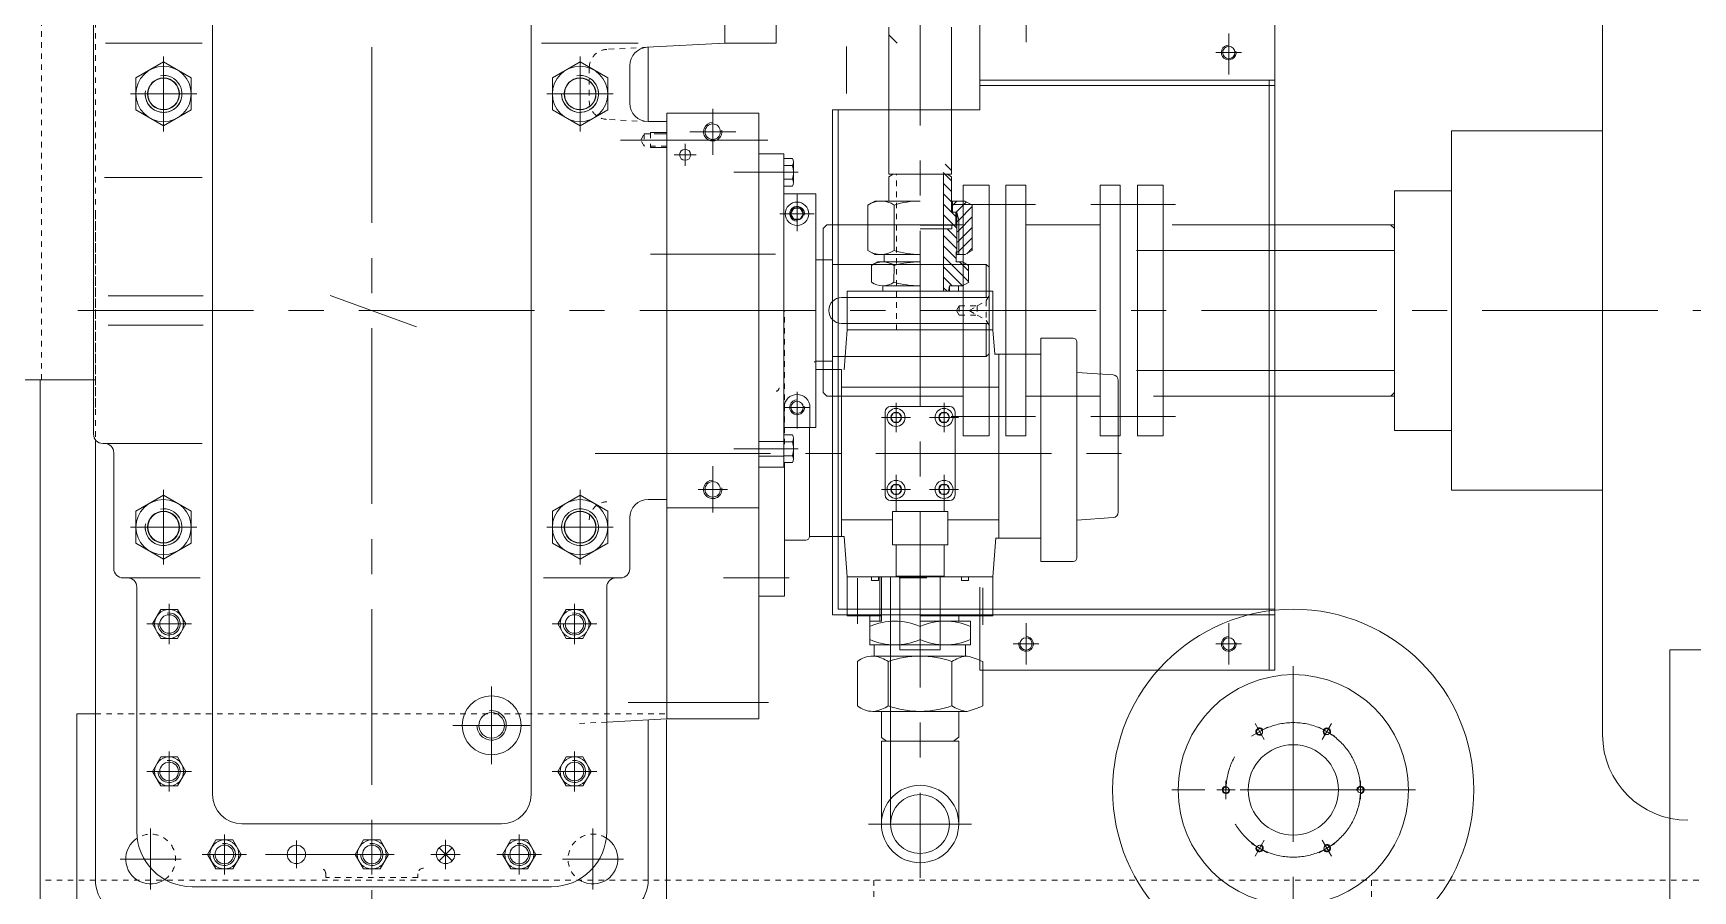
# Model space of a CAD drawing. Header units: inches. Extents: x 0 to 22015, y 0 to 16774.
# Drawn here: x 10572 to 11472, y 7124 to 7590 of the extents above; entities that cross this region are included whole.
import ezdxf

# ---------------------------------------------------------------- set-up
doc = ezdxf.new("R2010")
doc.units = ezdxf.units.IN
doc.header["$MEASUREMENT"] = 0
doc.linetypes.add('CENTER', pattern=[50.8, 31.75, -6.35, 6.35, -6.35])
doc.linetypes.add('EB_DASH', pattern=[6, 3, -3])
for name, color, linetype, lineweight in [('CAXA0', 7, 'Continuous', 5), ('CAXA1', 5, 'CENTER', 5), ('CAXA2', 6, 'EB_DASH', 5)]:
    doc.layers.add(name, color=color, linetype=linetype, lineweight=lineweight)

msp = doc.modelspace()

# ---------------------------------------------------------------- linework, layer by layer
at = {"layer": 'CAXA0', "color": 7, "linetype": 'Continuous', "lineweight": 5}
for p, q in [((10604.31, 7837.69), (10604.31, 7372.09)), ((10668.88, 7799.18), (10668.88, 7176.74)), ((10841.74, 7799.18), (10841.74, 7176.74)), ((10946.82, 7584.19), (10946.82, 7754.17)), ((10974.81, 7584.19), (10974.81, 7669.19)), ((11423.16, 7209.03), (11423.16, 7669.36)), ((11035.83, 7592.98), (11035.83, 7513.08)), ((11069.83, 7592.98), (11069.83, 7513.08)), ((11085.31, 7547.99), (11085.31, 7594.19)), ((11245.31, 7244.19), (11245.31, 7594.19)), ((10663.32, 7584.18), (10610.73, 7584.18)), ((10847.31, 7584.18), (10899.89, 7584.18)), ((10946.82, 7584.21), (10904.79, 7582.01)), ((10974.81, 7584.19), (10946.82, 7584.19)), ((11035.83, 7588.79), (11040.33, 7584.29)), ((10642.32, 7574), (10627.32, 7565.34)), ((10642.32, 7574), (10657.32, 7565.34)), ((10868.31, 7574), (10853.31, 7565.34)), ((10868.31, 7574), (10883.31, 7565.34)), ((10905.31, 7582.04), (10905.31, 7541.68)), ((10905.32, 7577.62), (10905.32, 7541.68)), ((10627.32, 7548.02), (10627.32, 7565.34)), ((10657.32, 7548.02), (10657.32, 7565.34)), ((10853.31, 7548.02), (10853.31, 7565.34)), ((10883.31, 7548.02), (10883.31, 7565.34)), ((10895.32, 7572.02), (10895.32, 7551.68)), ((11085.31, 7564.19), (11245.31, 7564.19)), ((11085.31, 7561.19), (11245.31, 7561.19)), ((11242.31, 7244.19), (11242.31, 7564.19)), ((10642.32, 7539.36), (10627.32, 7548.02)), ((10642.32, 7539.36), (10657.32, 7548.02)), ((10868.31, 7539.36), (10853.31, 7548.02)), ((10868.31, 7539.36), (10883.31, 7548.02)), ((11005.31, 7274.19), (11005.31, 7547.99)), ((11005.31, 7547.99), (11085.31, 7547.99)), ((11005.31, 7547.99), (11005.31, 7485.67)), ((11008.31, 7277.19), (11008.31, 7547.99)), ((10905.32, 7541.68), (10915.32, 7541.68)), ((10915.32, 7546.18), (10965.32, 7546.18)), ((10915.32, 7546.18), (10915.32, 7524.19)), ((10915.32, 7546.18), (10915.32, 7218.29)), ((10965.32, 7348.68), (10965.32, 7546.18)), ((10915.32, 7535.68), (10906.56, 7535.68)), ((11341.18, 7536.69), (11423.16, 7536.69)), ((11341.18, 7536.69), (11341.18, 7341.69)), ((10906.56, 7527.68), (10915.32, 7527.68)), ((10915.32, 7524.19), (10915.32, 7464.18)), ((10965.32, 7524.18), (10978.82, 7524.18)), ((10978.82, 7354.17), (10978.82, 7524.18)), ((10983.52, 7521.69), (10978.82, 7521.69)), ((10984.12, 7519.81), (10984.12, 7508.55)), ((10663.32, 7511.28), (10610.25, 7511.28)), ((10983.52, 7517.94), (10978.82, 7517.94)), ((11069.83, 7513.08), (11035.83, 7513.08)), ((11035.87, 7511.74), (11035.86, 7498.59)), ((11038.21, 7513.09), (11035.87, 7511.74)), ((11065.38, 7513.98), (11069.87, 7509.49)), ((11065.51, 7449.68), (11065.51, 7513.08)), ((11066.38, 7518.64), (11069.88, 7515.14)), ((11067.52, 7513.08), (11069.88, 7511.72)), ((11069.87, 7511.72), (11069.85, 7492.56)), ((10983.52, 7510.43), (10978.82, 7510.43)), ((10983.52, 7506.68), (10978.82, 7506.68)), ((10996.31, 7502.57), (10978.82, 7502.57)), ((10996.31, 7375.78), (10996.31, 7502.57)), ((11065.38, 7508.33), (11069.86, 7503.84)), ((11065.38, 7502.67), (11069.86, 7498.19)), ((11076.27, 7507.17), (11076.27, 7371.19)), ((11090.27, 7507.17), (11076.27, 7507.17)), ((11090.27, 7507.19), (11090.27, 7371.19)), ((11110.27, 7507.17), (11099.27, 7507.17)), ((11099.27, 7507.17), (11099.27, 7371.19)), ((11110.27, 7507.17), (11110.27, 7371.19)), ((11150.47, 7507.17), (11150.47, 7371.19)), ((11161.47, 7507.17), (11150.47, 7507.17)), ((11161.47, 7507.17), (11161.47, 7371.19)), ((11170.72, 7507.19), (11170.72, 7371.19)), ((11170.72, 7507.17), (11184.72, 7507.17)), ((11184.72, 7507.17), (11184.72, 7371.19)), ((11310.32, 7504.19), (11341.18, 7504.19)), ((11310.32, 7374.19), (11310.32, 7504.19)), ((10982.6, 7491.68), (10984.33, 7494.68)), ((10987.79, 7494.68), (10984.33, 7494.68)), ((10989.53, 7491.68), (10987.79, 7494.68)), ((11024.56, 7496.42), (11024.53, 7471.79)), ((11024.56, 7496.42), (11024.53, 7471.79)), ((11028.35, 7498.6), (11024.56, 7496.42)), ((11028.35, 7498.6), (11024.56, 7496.42)), ((11052.86, 7498.58), (11028.35, 7498.6)), ((11052.86, 7498.58), (11028.35, 7498.6)), ((11038.71, 7496.4), (11038.68, 7471.78)), ((11038.71, 7496.4), (11038.68, 7471.78)), ((11065.38, 7497.01), (11072.15, 7490.24)), ((11077.37, 7498.56), (11069.86, 7498.56)), ((11077.37, 7498.56), (11069.86, 7498.56)), ((11070.36, 7498.56), (11070.35, 7492.56)), ((11070.36, 7498.56), (11070.35, 7492.56)), ((11072.77, 7498.56), (11070.36, 7496.15)), ((11072.77, 7498.56), (11070.36, 7496.15)), ((11078.04, 7498.17), (11072.42, 7492.56)), ((11078.04, 7498.17), (11072.42, 7492.56)), ((11081.15, 7495.63), (11073.8, 7488.28)), ((11081.15, 7495.63), (11073.8, 7488.28)), ((11077.37, 7498.56), (11081.16, 7496.37)), ((11077.37, 7498.56), (11081.16, 7496.37)), ((11081.16, 7496.37), (11081.13, 7471.74)), ((11081.16, 7496.37), (11081.13, 7471.74)), ((10982.6, 7491.68), (10984.33, 7488.68)), ((10982.6, 7491.68), (10984.33, 7488.68)), ((10987.79, 7488.68), (10984.33, 7488.68)), ((10989.53, 7491.68), (10987.79, 7488.68)), ((11002.26, 7485.67), (11000.26, 7483.67)), ((11000.26, 7394.69), (11000.26, 7483.67)), ((11076.27, 7485.67), (11002.26, 7485.67)), ((11072.85, 7485.56), (11052.85, 7485.58)), ((11072.85, 7485.56), (11052.85, 7485.58)), ((11065.38, 7491.36), (11071.17, 7485.56)), ((11065.38, 7485.7), (11065.51, 7485.57)), ((11072.85, 7492.56), (11069.85, 7492.56)), ((11072.85, 7492.56), (11069.85, 7492.56)), ((11070.1, 7485.56), (11070.09, 7483.46)), ((11070.1, 7485.56), (11070.09, 7483.46)), ((11071.17, 7485.56), (11072.84, 7483.89)), ((11072.15, 7492.56), (11072.15, 7485.56)), ((11072.15, 7492.56), (11072.15, 7485.56)), ((11072.85, 7492.56), (11072.83, 7469.56)), ((11072.85, 7492.56), (11072.83, 7469.56)), ((11073.85, 7488.06), (11072.85, 7492.56)), ((11073.85, 7488.06), (11072.85, 7492.56)), ((11073.8, 7488.28), (11072.85, 7487.33)), ((11073.8, 7488.28), (11072.85, 7487.33)), ((11073.85, 7488.06), (11073.83, 7469.35)), ((11073.85, 7488.06), (11073.83, 7469.35)), ((11081.15, 7489.97), (11073.84, 7482.68)), ((11081.15, 7489.97), (11073.84, 7482.68)), ((11081.14, 7484.31), (11073.84, 7477.02)), ((11081.14, 7484.31), (11073.84, 7477.02)), ((11150.47, 7485.67), (11110.27, 7485.67)), ((11310.32, 7485.68), (11189.57, 7485.68)), ((11310.17, 7483.68), (11308.17, 7485.68)), ((11310.32, 7395.94), (11310.32, 7483.68)), ((11070.09, 7483.46), (11052.84, 7483.48)), ((11070.09, 7483.46), (11052.84, 7483.48)), ((11065.38, 7480.04), (11072.83, 7472.58)), ((11067.61, 7483.47), (11072.84, 7478.24)), ((11073.84, 7482.68), (11072.84, 7481.68)), ((11073.84, 7482.68), (11072.84, 7481.68)), ((11073.84, 7477.02), (11072.84, 7476.02)), ((11073.84, 7477.02), (11072.84, 7476.02)), ((11081.14, 7478.66), (11073.83, 7471.36)), ((11081.14, 7478.66), (11073.83, 7471.36)), ((10996.31, 7466.69), (11005.31, 7466.69)), ((11028.32, 7469.6), (11024.53, 7471.79)), ((11028.32, 7469.6), (11024.53, 7471.79)), ((11029.83, 7465.6), (11026.53, 7463.7)), ((11029.83, 7465.6), (11026.53, 7463.7)), ((11028.32, 7469.6), (11052.83, 7469.58)), ((11028.32, 7469.6), (11052.83, 7469.58)), ((11029.83, 7465.6), (11052.83, 7465.58)), ((11029.83, 7465.6), (11052.83, 7465.58)), ((11033.33, 7469.6), (11033.33, 7465.6)), ((11033.33, 7469.6), (11033.33, 7465.6)), ((11065.38, 7474.39), (11072.33, 7467.43)), ((11065.38, 7468.73), (11079.12, 7454.99)), ((11073.83, 7471.06), (11072.33, 7471.06)), ((11072.33, 7471.06), (11072.33, 7465.56)), ((11073.83, 7471.06), (11072.33, 7471.06)), ((11072.33, 7471.06), (11072.33, 7465.56)), ((11077.34, 7469.56), (11072.33, 7469.56)), ((11077.34, 7469.56), (11072.33, 7469.56)), ((11073.83, 7471.36), (11073.53, 7471.06)), ((11073.83, 7471.36), (11073.53, 7471.06)), ((11077.34, 7469.56), (11081.13, 7471.74)), ((11077.34, 7469.56), (11081.13, 7471.74)), ((11081.13, 7473), (11078.16, 7470.03)), ((11081.13, 7473), (11078.16, 7470.03)), ((11170.32, 7471.69), (11310.32, 7471.69)), ((11088.76, 7464.19), (11005.31, 7464.19)), ((11005.31, 7464.18), (11005.31, 7414.18)), ((11026.53, 7463.7), (11026.52, 7454.51)), ((11026.53, 7463.7), (11026.52, 7454.51)), ((11038.68, 7463.69), (11038.67, 7454.5)), ((11038.68, 7463.69), (11038.67, 7454.5)), ((11065.38, 7463.07), (11075.86, 7452.59)), ((11065.38, 7457.42), (11070.23, 7452.56)), ((11075.83, 7465.56), (11072.33, 7465.56)), ((11075.83, 7465.56), (11072.33, 7465.56)), ((11074.2, 7465.56), (11079.12, 7460.64)), ((11075.83, 7465.56), (11079.13, 7463.65)), ((11075.83, 7465.56), (11079.13, 7463.65)), ((11079.13, 7463.65), (11079.12, 7454.46)), ((11079.13, 7463.65), (11079.12, 7454.46)), ((11088.76, 7464.19), (11090.26, 7462.69)), ((11088.76, 7464.19), (11088.76, 7446.18)), ((11013.27, 7449.68), (11092.37, 7449.68)), ((11013.27, 7428.68), (11013.27, 7449.68)), ((11052.82, 7452.58), (11032.59, 7452.6)), ((11052.82, 7452.58), (11032.59, 7452.6)), ((11032.64, 7452.6), (11032.64, 7449.68)), ((11065.38, 7451.76), (11067.46, 7449.68)), ((11068.18, 7449.68), (11068.82, 7452.56)), ((11075.82, 7452.56), (11068.82, 7452.57)), ((11068.82, 7449.68), (11068.82, 7452.57)), ((11075.82, 7452.56), (11069.32, 7452.56)), ((11073.64, 7452.56), (11073.64, 7449.68)), ((11075.82, 7452.56), (11079.12, 7454.46)), ((11075.82, 7452.56), (11079.12, 7454.46)), ((11092.37, 7428.68), (11092.37, 7449.68)), ((10663.88, 7447.19), (10612.31, 7447.19)), ((11090.26, 7446.18), (11010.27, 7446.18)), ((10663.88, 7431.19), (10612.31, 7431.19)), ((11090.27, 7432.18), (11010.27, 7432.18)), ((11088.76, 7432.18), (11088.76, 7414.19)), ((11013.27, 7428.68), (11011.72, 7407.09)), ((11013.27, 7428.68), (11092.37, 7428.68)), ((11092.37, 7428.68), (11093.31, 7415.58)), ((11118.33, 7424.18), (11118.33, 7303.08)), ((11135.89, 7424.18), (11118.33, 7424.18)), ((11137.89, 7422.18), (11137.89, 7305.08)), ((10915.32, 7217.68), (10915.32, 7414.18)), ((10996.31, 7411.69), (11005.31, 7411.69)), ((11088.76, 7414.19), (11005.31, 7414.19)), ((11088.76, 7414.19), (11090.26, 7415.69)), ((11118.33, 7415.58), (11093.24, 7415.58)), ((11095.47, 7415.58), (11095.47, 7315.73)), ((11010.17, 7407.18), (11010.17, 7316.68)), ((11157.52, 7404.27), (11137.89, 7405.6)), ((11170.32, 7406.69), (11310.32, 7406.69)), ((10546.82, 7401.68), (10605.31, 7401.68)), ((10575.32, 7024.19), (10575.32, 7401.68)), ((11002.25, 7392.69), (11000.25, 7394.69)), ((11010.17, 7397.68), (11095.47, 7397.68)), ((11160.32, 7401.28), (11160.32, 7329.89)), ((11310.32, 7394.7), (11308.32, 7392.7)), ((10979.06, 7375.78), (10979.06, 7386.68)), ((10993.06, 7375.78), (10993.06, 7386.68)), ((11076.27, 7392.69), (11002.25, 7392.69)), ((11036.82, 7387.18), (11068.82, 7387.18)), ((11150.47, 7392.69), (11110.27, 7392.69)), ((11160.53, 7392.69), (11160.32, 7392.69)), ((11310.32, 7392.7), (11179.51, 7392.7)), ((10965.32, 7354.17), (10965.32, 7376.67)), ((10996.31, 7375.78), (10978.82, 7375.78)), ((10992.82, 7375.79), (10992.82, 7316.68)), ((10992.82, 7375.79), (10992.82, 7316.68)), ((11033.82, 7384.18), (11033.82, 7339.18)), ((11036.93, 7381.18), (11038.38, 7383.68)), ((11036.93, 7381.18), (11038.38, 7378.68)), ((11036.93, 7381.18), (11038.38, 7378.68)), ((11041.26, 7383.68), (11038.38, 7383.68)), ((11041.26, 7378.68), (11038.38, 7378.68)), ((11042.71, 7381.18), (11041.26, 7383.68)), ((11042.71, 7381.18), (11041.26, 7378.68)), ((11062.93, 7381.18), (11064.38, 7383.68)), ((11062.93, 7381.18), (11064.38, 7378.68)), ((11062.93, 7381.18), (11064.38, 7378.68)), ((11067.26, 7383.68), (11064.38, 7383.68)), ((11067.26, 7378.68), (11064.38, 7378.68)), ((11068.71, 7381.18), (11067.26, 7383.68)), ((11068.71, 7381.18), (11067.26, 7378.68)), ((11071.82, 7384.18), (11071.82, 7339.18)), ((10605.32, 7368.56), (10605.32, 7166.68)), ((10663.32, 7367.09), (10609.31, 7367.09)), ((10978.82, 7368.18), (10965.32, 7368.18)), ((10983.52, 7371.69), (10978.82, 7371.69)), ((10983.52, 7367.94), (10978.82, 7367.94)), ((10984.12, 7358.56), (10984.12, 7369.82)), ((11090.27, 7371.19), (11076.27, 7371.19)), ((11110.27, 7371.19), (11099.27, 7371.19)), ((11161.47, 7371.19), (11150.47, 7371.19)), ((11170.72, 7371.19), (11184.72, 7371.19)), ((11310.32, 7374.19), (11341.18, 7374.19)), ((10615.32, 7309.19), (10615.32, 7362.09)), ((10978.82, 7360.18), (10965.32, 7360.18)), ((10983.52, 7360.43), (10978.82, 7360.43)), ((10965.32, 7354.17), (10978.82, 7354.17)), ((10965.32, 7217.68), (10965.32, 7348.68)), ((10983.52, 7356.68), (10978.82, 7356.68)), ((10979.32, 7356.68), (10979.32, 7284.18)), ((11036.93, 7342.18), (11038.38, 7344.68)), ((11036.93, 7342.18), (11038.38, 7339.68)), ((11036.93, 7342.18), (11038.38, 7339.68)), ((11041.26, 7344.68), (11038.38, 7344.68)), ((11041.26, 7339.68), (11038.38, 7339.68)), ((11042.71, 7342.18), (11041.26, 7344.68)), ((11042.71, 7342.18), (11041.26, 7339.68)), ((11062.93, 7342.18), (11064.38, 7344.68)), ((11062.93, 7342.18), (11064.38, 7339.68)), ((11062.93, 7342.18), (11064.38, 7339.68)), ((11067.26, 7344.68), (11064.38, 7344.68)), ((11067.26, 7339.68), (11064.38, 7339.68)), ((11068.71, 7342.18), (11067.26, 7344.68)), ((11068.71, 7342.18), (11067.26, 7339.68)), ((11341.18, 7341.69), (11423.16, 7341.69)), ((10642.32, 7339.01), (10627.32, 7330.35)), ((10642.32, 7339.01), (10657.32, 7330.35)), ((10868.31, 7339.01), (10853.31, 7330.35)), ((10868.31, 7339.01), (10883.31, 7330.35)), ((10905.32, 7336.69), (10915.32, 7336.69)), ((10915.32, 7332.19), (10965.32, 7332.19)), ((11036.82, 7336.18), (11068.82, 7336.18)), ((11039.82, 7330.18), (11039.82, 7335.76)), ((11065.82, 7330.18), (11065.82, 7334.75)), ((10627.32, 7313.03), (10627.32, 7330.35)), ((10657.32, 7313.03), (10657.32, 7330.35)), ((10853.31, 7313.03), (10853.31, 7330.35)), ((10883.31, 7313.03), (10883.31, 7330.35)), ((10895.32, 7326.69), (10895.32, 7299.18)), ((11010.17, 7325.68), (11037.82, 7325.68)), ((11037.82, 7312.18), (11037.82, 7330.18)), ((11067.82, 7330.18), (11037.82, 7330.18)), ((11067.82, 7312.18), (11067.82, 7330.18)), ((11067.82, 7325.68), (11095.47, 7325.68)), ((11157.52, 7326.89), (11137.89, 7325.57)), ((10605.31, 7314.19), (10605.31, 7130.44)), ((10642.32, 7304.37), (10627.32, 7313.03)), ((10642.32, 7304.37), (10657.32, 7313.03)), ((10868.31, 7304.37), (10853.31, 7313.03)), ((10868.31, 7304.37), (10883.31, 7313.03)), ((10990.82, 7314.68), (10979.32, 7314.68)), ((10992.82, 7316.68), (11011.7, 7316.68)), ((11013.27, 7294.68), (11011.69, 7316.68)), ((11092.37, 7294.68), (11093.88, 7315.84)), ((11118.33, 7315.73), (11093.88, 7315.73)), ((10615.32, 7309.19), (10615.32, 7299.18)), ((11067.82, 7312.18), (11037.82, 7312.18)), ((11039.81, 7295.18), (11039.81, 7312.18)), ((11039.82, 7295.18), (11039.82, 7312.18)), ((11065.81, 7295.18), (11065.81, 7312.18)), ((11065.82, 7295.18), (11065.82, 7312.18)), ((11013.27, 7294.68), (11092.37, 7294.68)), ((11013.27, 7294.68), (11013.27, 7273.68)), ((11013.27, 7294.68), (11092.37, 7294.68)), ((11026.52, 7294.68), (11026.52, 7292.68)), ((11030.32, 7294.68), (11030.32, 7292.68)), ((11031, 7270.78), (11031, 7294.68)), ((11031.82, 7270.78), (11031.82, 7294.68)), ((11036.82, 7294.68), (11036.82, 7160.68)), ((11065.81, 7295.18), (11039.81, 7295.18)), ((11041.81, 7255.18), (11041.81, 7295.18)), ((11063.81, 7255.18), (11063.81, 7295.18)), ((11075.32, 7294.68), (11075.32, 7292.68)), ((11079.12, 7294.68), (11079.12, 7292.68)), ((11092.37, 7294.68), (11092.37, 7273.68)), ((11118.33, 7303.08), (11135.89, 7303.08)), ((10620.32, 7294.18), (10622.82, 7294.18)), ((10621.57, 7294.18), (10662.22, 7294.18)), ((10627.82, 7289.18), (10627.82, 7156.68)), ((10889.06, 7294.18), (10848.4, 7294.18)), ((10882.82, 7289.18), (10882.82, 7156.68)), ((10890.32, 7294.18), (10887.82, 7294.18)), ((11026.52, 7292.68), (11030.32, 7292.68)), ((11079.12, 7292.68), (11075.32, 7292.68)), ((11085.31, 7244.19), (11085.31, 7289.19)), ((10640.77, 7277.05), (10636.23, 7269.18)), ((10649.86, 7277.05), (10640.77, 7277.05)), ((10654.4, 7269.18), (10649.86, 7277.05)), ((10856.23, 7269.18), (10860.77, 7277.05)), ((10860.77, 7277.05), (10869.86, 7277.05)), ((10869.86, 7277.05), (10874.4, 7269.18)), ((10979.32, 7284.18), (10965.32, 7284.18)), ((11008.31, 7277.19), (11245.31, 7277.19)), ((10636.23, 7269.18), (10640.77, 7261.32)), ((10649.86, 7261.32), (10654.4, 7269.18)), ((10860.77, 7261.32), (10856.23, 7269.18)), ((10874.4, 7269.18), (10869.86, 7261.32)), ((11005.31, 7274.19), (11245.31, 7274.19)), ((11013.27, 7273.68), (11031.82, 7273.68)), ((11025.54, 7273.68), (11025.54, 7257.78)), ((11025.54, 7270.78), (11031.82, 7270.78)), ((11025.54, 7270.78), (11031.82, 7270.78)), ((11052.82, 7273.68), (11092.37, 7273.68)), ((11052.82, 7270.78), (11080.1, 7270.78)), ((11073.82, 7273.68), (11073.82, 7270.78)), ((11080.1, 7270.78), (11080.1, 7257.78)), ((10649.86, 7261.32), (10640.77, 7261.32)), ((10860.77, 7261.32), (10869.86, 7261.32)), ((11025.54, 7257.78), (11027.92, 7257.78)), ((11025.54, 7257.78), (11080.1, 7257.78)), ((11027.19, 7251.78), (11027.92, 7251.78)), ((11027.92, 7251.78), (11027.92, 7257.78)), ((11028.15, 7251.78), (11078.44, 7251.78)), ((11063.81, 7255.18), (11041.81, 7255.18)), ((11077.48, 7251.78), (11077.48, 7257.78)), ((11459.6, 7115.19), (11459.6, 7255.19)), ((12125.32, 7255.19), (11459.6, 7255.19)), ((11018.82, 7224.78), (11018.82, 7248.78)), ((11035.56, 7248.78), (11035.56, 7224.78)), ((11070.07, 7248.78), (11070.07, 7224.78)), ((11085.31, 7244.19), (11245.31, 7244.19)), ((11086.81, 7224.78), (11086.81, 7248.78)), ((10915.32, 7236.68), (10915.32, 7217.68)), ((10605.32, 7220.44), (10595.32, 7220.44)), ((10595.32, 7220.44), (10595.32, 7105.44)), ((10915.32, 7217.68), (10882.94, 7215.98)), ((10905.31, 7217.16), (10905.31, 7130.44)), ((10905.32, 7217.16), (10905.32, 7166.68)), ((10915.31, 7217.16), (10915.31, 7105.44)), ((10965.32, 7217.68), (10915.32, 7217.68)), ((11027.19, 7221.78), (11052.82, 7221.78)), ((11031.82, 7207.69), (11031.82, 7221.78)), ((11052.82, 7221.78), (11078.44, 7221.78)), ((11073.82, 7207.7), (11073.82, 7221.78)), ((11031.81, 7205.69), (11073.81, 7205.69)), ((11031.81, 7160.68), (11031.81, 7205.69)), ((11031.82, 7207.69), (11034.61, 7205.69)), ((11073.82, 7207.7), (11071.02, 7205.69)), ((11073.81, 7160.68), (11073.81, 7205.69)), ((10640.77, 7197.05), (10636.23, 7189.18)), ((10649.86, 7197.05), (10640.77, 7197.05)), ((10654.4, 7189.18), (10649.86, 7197.05)), ((10856.23, 7189.18), (10860.77, 7197.05)), ((10860.77, 7197.05), (10869.86, 7197.05)), ((10869.86, 7197.05), (10874.4, 7189.18)), ((10636.23, 7189.18), (10640.77, 7181.32)), ((10649.86, 7181.32), (10654.4, 7189.18)), ((10860.77, 7181.32), (10856.23, 7189.18)), ((10874.4, 7189.18), (10869.86, 7181.32)), ((10649.86, 7181.32), (10640.77, 7181.32)), ((10860.77, 7181.32), (10869.86, 7181.32)), ((10755.32, 7160.74), (10684.88, 7160.74)), ((10755.31, 7160.74), (10825.74, 7160.74)), ((10670.77, 7152.05), (10666.23, 7144.18)), ((10679.86, 7152.05), (10670.77, 7152.05)), ((10684.4, 7144.18), (10679.86, 7152.05)), ((10750.77, 7152.05), (10746.23, 7144.18)), ((10759.85, 7152.05), (10750.77, 7152.05)), ((10764.39, 7144.18), (10759.85, 7152.05)), ((10826.23, 7144.18), (10830.77, 7152.05)), ((10830.77, 7152.05), (10839.86, 7152.05)), ((10839.86, 7152.05), (10844.4, 7144.18)), ((10666.23, 7144.18), (10670.77, 7136.32)), ((10679.86, 7136.32), (10684.4, 7144.18)), ((10746.23, 7144.18), (10750.77, 7136.32)), ((10759.85, 7136.32), (10764.39, 7144.18)), ((10798.85, 7140.65), (10791.78, 7147.72)), ((10791.78, 7140.65), (10798.85, 7147.72)), ((10830.77, 7136.32), (10826.23, 7144.18)), ((10844.4, 7144.18), (10839.86, 7136.32)), ((10679.86, 7136.32), (10670.77, 7136.32)), ((10759.85, 7136.32), (10750.77, 7136.32)), ((10830.77, 7136.32), (10839.86, 7136.32)), ((10852.82, 7126.68), (10657.82, 7126.68))]:
    msp.add_line(p, q, dxfattribs=at)
for centre, radius in [((11220.31, 7579.19), 3.32), ((10642.32, 7556.68), 15), ((10642.32, 7556.68), 8.65), ((10642.32, 7556.68), 8.5), ((10868.31, 7556.68), 15), ((10868.32, 7556.68), 8.65), ((10868.31, 7556.68), 8.5), ((10940.32, 7536.18), 4.19), ((10925.32, 7523.68), 3), ((10986.06, 7491.68), 3.46), ((10986.06, 7491.68), 3.32), ((10986.06, 7386.68), 3.32), ((11039.82, 7381.18), 2.89), ((11065.82, 7381.18), 2.89), ((10940.32, 7342.19), 4.19), ((11039.82, 7342.18), 2.89), ((11065.82, 7342.18), 2.89), ((10642.32, 7321.69), 15), ((10868.31, 7321.69), 15), ((10642.32, 7321.69), 8.65), ((10642.32, 7321.69), 8.5), ((10868.32, 7321.69), 8.65), ((10868.31, 7321.69), 8.5), ((10645.32, 7269.18), 7.86), ((10865.32, 7269.18), 7.86), ((11255.32, 7179.19), 98), ((10645.32, 7269.18), 5.05), ((10865.32, 7269.18), 5.05), ((11110.31, 7258.38), 3.32), ((11220.31, 7258.38), 3.32), ((11255.32, 7179.19), 62.5), ((10820.32, 7214.19), 16), ((10820.32, 7214.19), 6.92), ((11237.07, 7210.8), 1.62), ((11273.57, 7210.8), 1.62), ((10645.32, 7189.18), 7.86), ((10865.32, 7189.18), 7.86), ((11255.32, 7179.19), 24.5), ((10645.32, 7189.18), 5.05), ((10865.32, 7189.18), 5.05), ((11052.81, 7160.68), 21), ((11218.82, 7179.19), 1.62), ((11291.82, 7179.19), 1.62), ((11052.81, 7160.68), 16), ((10675.32, 7144.18), 7.86), ((10755.31, 7144.18), 7.86), ((10835.32, 7144.18), 7.86), ((10675.32, 7144.18), 5.05), ((10714.42, 7144.18), 5), ((10755.32, 7144.18), 5.05), ((10795.32, 7144.18), 5), ((10835.32, 7144.18), 5.05), ((11237.07, 7147.58), 1.62), ((11273.57, 7147.58), 1.62)]:
    msp.add_circle(centre, radius, dxfattribs=at)
for centre, radius, start, end in [((11220.31, 7579.19), 4, 90, 10), ((10905.32, 7572.02), 10, 93, 180), ((10642.32, 7556.68), 10, 180, 100), ((10868.32, 7556.68), 10, 180, 100), ((10642.32, 7556.68), 10, 170, 0), ((10868.31, 7556.68), 10, 180, 10), ((10905.32, 7551.68), 10, 180, 270), ((10940.32, 7536.18), 5, 90, 10), ((10980.89, 7519.81), 3.23, 324.42999, 35.57001), ((10972.12, 7514.18), 12, 341.77609, 18.22391), ((10980.89, 7508.55), 3.23, 324.42999, 35.57001), ((10986.06, 7491.68), 6.36, 0, 180), ((10986.06, 7491.68), 4, 350, 270), ((11031.62, 7486.07), 12.53, 55.56432, 124.33281), ((11031.62, 7486.07), 12.53, 55.56432, 124.33281), ((11052.82, 7451.75), 46.83, 89.94857, 107.53652), ((11052.82, 7451.75), 46.83, 89.94857, 107.53652), ((10986.06, 7491.68), 6.36, 180, 0), ((11031.62, 7482.13), 12.53, 235.56432, 304.33281), ((11031.62, 7482.13), 12.53, 235.56432, 304.33281), ((11032.59, 7454.96), 10.64, 55.12338, 124.77375), ((11032.59, 7454.96), 10.64, 55.12338, 124.77375), ((11052.87, 7516.41), 46.83, 252.36061, 269.94857), ((11052.87, 7516.41), 46.83, 252.36061, 269.94857), ((11052.78, 7412.08), 53.5, 89.94857, 105.28574), ((11052.78, 7412.08), 53.5, 89.94857, 105.28574), ((11032.6, 7463.24), 10.64, 235.12338, 304.77375), ((11032.6, 7463.24), 10.64, 235.12338, 304.77375), ((11052.86, 7506.08), 53.5, 254.61139, 269.94857), ((11052.86, 7506.08), 53.5, 254.61139, 269.94857), ((11010.27, 7439.19), 7, 90, 270), ((11135.89, 7422.18), 2, 0, 90), ((11157.32, 7401.28), 3, 0, 86.13391), ((10986.06, 7386.68), 7, 0, 180), ((10986.06, 7386.68), 4, 90, 10), ((11036.82, 7384.18), 3, 90, 180), ((11039.82, 7381.18), 4.89, 0, 180), ((11065.82, 7381.18), 4.89, 0, 180), ((11068.82, 7384.18), 3, 0, 90), ((11039.82, 7381.18), 4.89, 180, 0), ((11065.82, 7381.18), 4.89, 180, 0), ((10609.31, 7372.09), 5, 180, 270), ((10610.32, 7362.09), 5, 0, 90), ((10980.9, 7369.82), 3.23, 324.42999, 35.57001), ((10972.12, 7364.19), 12, 341.77609, 18.22391), ((10980.9, 7358.56), 3.23, 324.42999, 35.57001), ((10940.32, 7342.19), 5, 90, 10), ((11039.82, 7342.18), 4.89, 0, 180), ((11039.82, 7342.18), 4.89, 180, 0), ((11065.82, 7342.18), 4.89, 0, 180), ((11065.82, 7342.18), 4.89, 180, 0), ((10642.32, 7321.69), 10, 180, 100), ((10868.32, 7321.69), 10, 260, 180), ((10905.32, 7326.69), 10, 90, 180), ((11036.82, 7339.18), 3, 180, 270), ((11068.82, 7339.18), 3, 270, 0), ((10642.32, 7321.69), 10, 170, 0), ((10868.31, 7321.69), 10, 180, 10), ((11157.32, 7329.89), 3, 273.86609, 360), ((10990.82, 7316.68), 2, 270, 0), ((10990.82, 7316.68), 2, 270, 0), ((11135.89, 7305.08), 2, 270, 0), ((10620.32, 7299.18), 5, 180, 270), ((10890.32, 7299.18), 5, 270, 0), ((10622.82, 7289.18), 5, 0, 90), ((10887.82, 7289.18), 5, 90, 180), ((10645.32, 7269.18), 6, 180, 100), ((10865.32, 7269.18), 6, 180, 100), ((11039.13, 7238.28), 32.51, 65.15721, 114.77441), ((11066.46, 7238.27), 32.51, 65.1914, 114.8086), ((11039.17, 7290.3), 32.51, 245.15721, 294.77441), ((11066.46, 7290.29), 32.51, 245.1914, 294.8086), ((11110.31, 7258.38), 4, 170, 90), ((11220.31, 7258.38), 4, 90, 10), ((11027.19, 7238.59), 13.19, 90, 129.41596), ((11023.65, 7230.02), 22.22, 57.59831, 78.32237), ((11052.81, 7200.69), 51.09, 90, 109.73161), ((11052.82, 7200.69), 51.09, 70.26839, 90), ((11081.98, 7230.02), 22.22, 101.67763, 122.40169), ((11064.79, 7200.52), 53.05, 65.47075, 75.08309), ((11027.19, 7234.97), 13.19, 230.58404, 270), ((11023.65, 7243.54), 22.22, 281.67763, 302.40169), ((11052.81, 7272.87), 51.09, 250.26839, 270), ((11052.82, 7272.87), 51.09, 270, 289.73161), ((11081.98, 7243.54), 22.22, 237.59831, 258.32237), ((11064.79, 7273.04), 53.05, 284.91691, 294.52925), ((10820.32, 7214.19), 8, 180, 100), ((11237.07, 7210.8), 2, 30, 310), ((11273.57, 7210.8), 2, 330, 250), ((11469.45, 7209.03), 46.29, 180, 270), ((10645.32, 7189.18), 6, 180, 100), ((10865.32, 7189.18), 6, 180, 100), ((11218.82, 7179.19), 2, 90, 10), ((11291.82, 7179.19), 2, 270, 190), ((10684.88, 7176.74), 16, 180, 270), ((10825.74, 7176.74), 16, 270, 0), ((10635.31, 7141.69), 13.5, 122.61987, 304.72352), ((10657.82, 7156.68), 30, 180, 270), ((10852.82, 7156.68), 30, 270, 0), ((10875.31, 7141.69), 13.5, 235.29181, 57.34929), ((10675.32, 7144.18), 6, 180, 100), ((10755.32, 7144.18), 6, 180, 100), ((10835.32, 7144.18), 6, 180, 100), ((11237.07, 7147.58), 2, 150, 70), ((11273.57, 7147.58), 2, 210, 130), ((10625.31, 7130.44), 20, 180, 270), ((10885.31, 7130.44), 20, 270, 0)]:
    msp.add_arc(centre, radius, start, end, dxfattribs=at)
at = {"layer": 'CAXA1', "linetype": 'CENTER', "lineweight": 5, "ltscale": 3}
for p, q in [((10755.32, 8039.17), (10755.32, 7086.97)), ((11052.82, 7939.66), (11052.82, 7131.45)), ((11012.82, 7887.19), (11012.82, 7556.92)), ((11110.31, 7584.72), (11110.31, 7607.04)), ((11220.31, 7567.22), (11220.31, 7589.54)), ((11220.31, 7586.19), (11220.31, 7572.19)), ((10642.32, 7577), (10642.32, 7536.36)), ((10868.31, 7577), (10868.31, 7536.36)), ((11227.31, 7579.19), (11213.31, 7579.19)), ((10642.32, 7570.68), (10642.32, 7542.68)), ((10642.32, 7569.68), (10642.32, 7543.68)), ((10868.32, 7570.68), (10868.32, 7542.68)), ((10868.32, 7569.68), (10868.32, 7543.68)), ((10660.32, 7556.68), (10624.32, 7556.68)), ((10628.32, 7556.68), (10656.32, 7556.68)), ((10629.32, 7556.68), (10655.32, 7556.68)), ((10850.31, 7556.68), (10886.31, 7556.68)), ((10854.32, 7556.68), (10882.32, 7556.68)), ((10855.32, 7556.68), (10881.32, 7556.68)), ((10940.32, 7548.68), (10940.32, 7523.68)), ((10940.32, 7544.18), (10940.32, 7528.18)), ((10925.41, 7531.68), (10890.23, 7531.68)), ((10910.57, 7531.68), (10970.19, 7531.68)), ((10925.32, 7529.68), (10925.32, 7517.68)), ((10952.82, 7536.18), (10927.82, 7536.18)), ((10948.32, 7536.18), (10932.32, 7536.18)), ((10931.32, 7523.68), (10919.32, 7523.68)), ((10986.76, 7514.18), (10951.71, 7514.18)), ((10986.06, 7484.07), (10986.06, 7502.57)), ((10986.06, 7501.04), (10986.06, 7482.31)), ((10986.06, 7484.68), (10986.06, 7498.68)), ((11069.61, 7496.67), (11115.46, 7496.67)), ((11191.38, 7496.67), (11145.53, 7496.67)), ((10995.43, 7491.68), (10976.7, 7491.68)), ((10993.06, 7491.68), (10979.06, 7491.68)), ((10974.41, 7469.68), (10906.54, 7469.68)), ((10595.87, 7439.19), (12563.97, 7439.19)), ((10732.66, 7447.43), (10779.55, 7430.36)), ((10986.06, 7375.28), (10986.06, 7395.08)), ((10986.06, 7393.68), (10986.06, 7379.68)), ((10993.06, 7386.68), (10979.06, 7386.68)), ((11039.82, 7389.07), (11039.82, 7373.29)), ((11065.82, 7389.07), (11065.82, 7373.29)), ((11047.71, 7381.18), (11031.93, 7381.18)), ((11073.71, 7381.18), (11057.93, 7381.18)), ((11069.61, 7381.69), (11115.46, 7381.69)), ((11191.38, 7381.69), (11145.53, 7381.69)), ((10876.44, 7361.68), (11171.53, 7361.68)), ((10986.76, 7364.19), (10951.71, 7364.19)), ((10940.32, 7329.69), (10940.32, 7354.69)), ((10940.32, 7350.19), (10940.32, 7334.19)), ((11039.82, 7350.07), (11039.82, 7334.29)), ((11065.82, 7350.07), (11065.82, 7334.29)), ((10642.32, 7342.01), (10642.32, 7301.37)), ((10868.31, 7342.01), (10868.31, 7301.37)), ((10948.32, 7342.19), (10932.32, 7342.19)), ((11047.71, 7342.18), (11031.93, 7342.18)), ((11073.71, 7342.18), (11057.93, 7342.18)), ((10642.32, 7338.18), (10642.32, 7310.18)), ((10642.32, 7334.69), (10642.32, 7308.69)), ((10868.32, 7338.18), (10868.32, 7310.18)), ((10868.32, 7308.69), (10868.32, 7334.69)), ((10660.32, 7321.69), (10624.32, 7321.69)), ((10629.32, 7321.69), (10655.32, 7321.69)), ((10850.31, 7321.69), (10886.31, 7321.69)), ((10855.32, 7321.69), (10881.32, 7321.69)), ((10981.75, 7294.19), (10946.14, 7294.19)), ((10975.22, 7294.18), (10951.93, 7294.18)), ((11018.82, 7294.05), (11018.82, 7269.22)), ((11041.42, 7294.18), (11056.42, 7294.18)), ((11086.82, 7288.7), (11086.82, 7268.72)), ((10645.32, 7258.32), (10645.32, 7280.05)), ((10645.32, 7278.93), (10645.32, 7259.43)), ((10645.32, 7278.18), (10645.32, 7260.18)), ((10865.32, 7258.32), (10865.32, 7280.05)), ((10865.32, 7278.93), (10865.32, 7259.43)), ((10865.32, 7278.18), (10865.32, 7260.18)), ((10633.23, 7269.18), (10657.4, 7269.18)), ((10635.57, 7269.18), (10655.07, 7269.18)), ((10636.32, 7269.18), (10654.32, 7269.18)), ((10877.4, 7269.18), (10853.23, 7269.18)), ((10855.57, 7269.18), (10875.07, 7269.18)), ((10856.32, 7269.18), (10874.32, 7269.18)), ((11110.31, 7247.22), (11110.31, 7269.54)), ((11220.31, 7247.22), (11220.31, 7269.54)), ((11110.31, 7265.38), (11110.31, 7251.38)), ((11220.31, 7265.38), (11220.31, 7251.38)), ((11103.31, 7258.38), (11117.31, 7258.38)), ((11227.31, 7258.38), (11213.31, 7258.38)), ((11255.32, 7246.25), (11255.32, 7110.86)), ((10820.32, 7235.19), (10820.32, 7193.19)), ((10820.32, 7225.19), (10820.32, 7203.19)), ((10894.36, 7226.68), (10925.41, 7226.68)), ((10970.56, 7226.68), (10909.1, 7226.68)), ((10799.32, 7214.19), (10841.32, 7214.19)), ((10809.32, 7214.19), (10831.32, 7214.19)), ((11239.57, 7206.47), (11234.57, 7215.13)), ((11271.07, 7206.47), (11276.07, 7215.13)), ((11241.4, 7213.3), (11232.74, 7208.3)), ((11277.9, 7208.3), (11269.24, 7213.3)), ((10645.32, 7178.32), (10645.32, 7200.05)), ((10645.32, 7198.93), (10645.32, 7179.43)), ((10645.32, 7198.18), (10645.32, 7180.18)), ((10865.32, 7178.32), (10865.32, 7200.05)), ((10865.32, 7198.93), (10865.32, 7179.43)), ((10865.32, 7198.18), (10865.32, 7180.18)), ((10633.23, 7189.18), (10657.4, 7189.18)), ((10635.57, 7189.18), (10655.07, 7189.18)), ((10636.32, 7189.18), (10654.32, 7189.18)), ((10877.4, 7189.18), (10853.23, 7189.18)), ((10855.57, 7189.18), (10875.07, 7189.18)), ((10856.32, 7189.18), (10874.32, 7189.18)), ((11321.73, 7179.19), (11189.37, 7179.19)), ((11223.82, 7179.19), (11213.82, 7179.19)), ((11218.82, 7184.19), (11218.82, 7174.19)), ((11286.82, 7179.19), (11296.82, 7179.19)), ((11291.82, 7174.19), (11291.82, 7184.19)), ((11080.81, 7160.68), (11024.81, 7160.68)), ((10635.31, 7158.19), (10635.31, 7125.19)), ((10675.32, 7133.32), (10675.32, 7155.05)), ((10675.32, 7153.93), (10675.32, 7134.43)), ((10675.32, 7153.18), (10675.32, 7135.18)), ((10714.42, 7151.68), (10714.42, 7136.68)), ((10755.31, 7133.32), (10755.31, 7155.05)), ((10755.32, 7153.18), (10755.32, 7135.18)), ((10795.32, 7152.18), (10795.32, 7136.18)), ((10835.32, 7133.32), (10835.32, 7155.05)), ((10835.32, 7153.93), (10835.32, 7134.43)), ((10835.32, 7153.18), (10835.32, 7135.18)), ((10875.31, 7158.19), (10875.31, 7125.19)), ((11239.57, 7151.91), (11234.57, 7143.25)), ((11271.07, 7151.91), (11276.07, 7143.25)), ((10618.81, 7141.69), (10651.81, 7141.69)), ((10663.23, 7144.18), (10687.4, 7144.18)), ((10665.57, 7144.18), (10685.07, 7144.18)), ((10666.32, 7144.18), (10684.32, 7144.18)), ((10746.32, 7144.18), (10697.67, 7144.18)), ((10721.92, 7144.18), (10706.92, 7144.18)), ((10743.23, 7144.18), (10767.39, 7144.18)), ((10746.32, 7144.18), (10764.32, 7144.18)), ((10787.32, 7144.18), (10803.32, 7144.18)), ((10847.4, 7144.18), (10823.23, 7144.18)), ((10825.57, 7144.18), (10845.07, 7144.18)), ((10826.32, 7144.18), (10844.32, 7144.18)), ((10858.81, 7141.69), (10891.81, 7141.69)), ((11232.74, 7150.08), (11241.4, 7145.08)), ((11269.24, 7145.08), (11277.9, 7150.08))]:
    msp.add_line(p, q, dxfattribs=at)
msp.add_circle((11255.32, 7179.19), 36.5, dxfattribs=at)
at = {"layer": 'CAXA2', "color": 7, "linetype": 'EB_DASH', "lineweight": 5}
for p, q in [((10576.07, 7401.68), (10576.07, 7879.19)), ((10605.32, 7841.68), (10605.32, 7341.79)), ((10946.82, 7584.19), (10941.93, 7583.8)), ((10904.79, 7582.01), (10882.79, 7580.86)), ((10873.32, 7570.87), (10873.32, 7552.85)), ((10905.32, 7541.68), (10882.79, 7542.86)), ((10901.3, 7531.68), (10903.18, 7535.08)), ((10903.18, 7528.28), (10901.3, 7531.68)), ((10903.18, 7535.08), (10903.18, 7528.28)), ((10903.18, 7535.08), (10915.22, 7535.08)), ((10906.56, 7535.68), (10906.56, 7527.68)), ((10915.32, 7535.08), (10908.57, 7535.08)), ((10915.32, 7528.28), (10903.18, 7528.28)), ((11040.11, 7428.68), (11040.11, 7513.08)), ((10965.32, 7501.68), (10965.32, 7371.68)), ((10605.31, 7491.68), (10605.31, 7386.68)), ((10979.32, 7366.68), (10979.32, 7439.18)), ((11074.09, 7441.66), (11072.65, 7439.15)), ((11074.1, 7436.66), (11072.65, 7439.15)), ((11074.09, 7441.66), (11083.85, 7441.67)), ((11074.09, 7441.66), (11074.1, 7436.66)), ((11079.52, 7439.16), (11083.85, 7441.67)), ((11079.52, 7439.16), (11083.85, 7436.67)), ((11083.85, 7441.67), (11088.69, 7444.48)), ((11083.85, 7441.67), (11083.85, 7436.67)), ((11090.25, 7447.18), (11088.69, 7444.48)), ((11088.69, 7444.48), (11088.71, 7433.88)), ((11090.25, 7447.18), (11090.27, 7431.18)), ((11074.1, 7436.66), (11083.85, 7436.67)), ((11083.85, 7436.67), (11088.71, 7433.88)), ((11090.27, 7431.18), (11088.71, 7433.88)), ((10996.31, 7411.29), (10995.31, 7411.29)), ((10605.32, 7220.44), (10915.32, 7220.44)), ((10882.94, 7215.98), (10865.36, 7215.06)), ((10645.31, 7184.13), (10645.31, 7183.18)), ((10865.31, 7184.13), (10865.31, 7183.18)), ((10730.32, 7133.68), (10730.32, 7131.68)), ((10780.32, 7133.68), (10780.32, 7131.68)), ((12105.32, 7130.19), (10575.32, 7130.19)), ((10780.32, 7131.68), (10730.32, 7131.68)), ((11027.82, 7130.19), (11027.82, 7106.19)), ((11297.82, 7130.19), (11297.82, 7106.19))]:
    msp.add_line(p, q, dxfattribs=at)
at = {"layer": 'CAXA2', "color": 7, "linetype": 'Continuous', "lineweight": 5}
msp.add_line((10996.06, 7407.18), (11010.17, 7407.18), dxfattribs=at)
at = {"layer": 'CAXA2', "color": 7, "linetype": 'EB_DASH', "lineweight": 5}
for centre, radius, start, end in [((10883.32, 7570.87), 10, 93, 180), ((10883.32, 7552.85), 10, 180, 267), ((10974.32, 7397.35), 2, 280, 360), ((10883.32, 7325.52), 10, 93, 180), ((10883.32, 7325.52), 10, 93, 180), ((10635.31, 7141.69), 13.5, 304.72352, 122.61987), ((10875.31, 7141.69), 13.5, 57.34929, 235.29181), ((10727.32, 7133.68), 3, 0, 90), ((10783.32, 7133.68), 3, 90, 180)]:
    msp.add_arc(centre, radius, start, end, dxfattribs=at)

doc.saveas('drawing.dxf')
